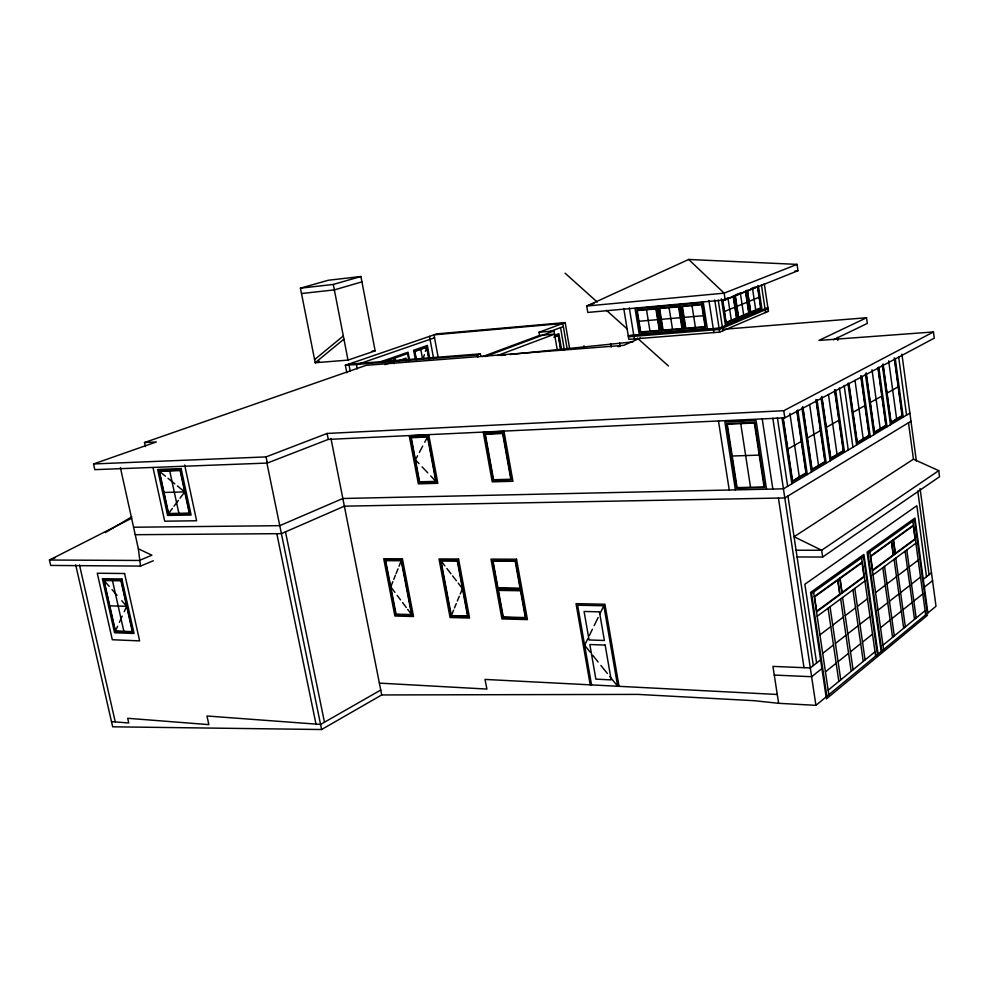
<?xml version="1.0" encoding="UTF-8"?>
<svg xmlns="http://www.w3.org/2000/svg" width="989" height="989" viewBox="0 0 989 989"><rect width="100%" height="100%" fill="white"/><g stroke="black" fill="none" stroke-linecap="round" stroke-linejoin="round"><path stroke-width="1.48" d="M393.486 361.257L394.178 358.278L396.688 361.492M423.304 358.006L424.368 354.68M425.406 351.429L427.335 345.47L413.625 350.267L415.293 359.217M399.074 566.264L401.213 560.738L385.648 560.676L396.057 614.157L411.585 614.565L401.213 560.738M392.831 581.693L390.742 586.848L394.908 592.374M393.77 579.356L395.476 575.141M396.144 573.484L398.023 568.86M451.318 615.615L441.007 560.911L457.301 560.986L467.574 616.036L451.318 615.615L453.568 610.164M454.495 607.914L456.275 603.599M457.326 601.028L459.279 596.305M460.256 593.932L462.456 588.591L458.241 583.151M115.441 630.994L104.055 580.531L120.967 580.778L132.353 631.637L115.441 630.994L117.629 626.185M119.397 622.304L122.203 616.122M124.231 611.659L126.679 606.282L121.771 600.694M587.837 638.634L584.623 645.236L590.186 652.134M589.308 635.63L592.436 629.189M594.191 625.58L598.147 617.47M599.829 614.021L603.846 605.763L577.638 605.206L591.546 684.907M417.568 455.781L415.429 459.823L419.064 463.656M419.373 452.369L422.723 446.039M424.751 442.207L427.52 436.99L411.251 437.731L419.596 481.816L435.84 481.359L427.52 436.99M168.587 513.489L159.439 471.333L180.134 470.579L189.282 513.143L168.587 513.489L172.383 508.42M174.015 506.232L178.379 500.385M180.035 498.184L184.72 491.916L177.39 485.945M826.421 698.864L927.521 615.245M75.708 564.954L112.672 726.804L321.61 729.523L381.717 694.946L637.942 694.402L754.113 700.694L778.627 703.303L815.925 705.342L936.014 606.257L920.091 488.615M314.589 359.6L343.307 335.951M343.925 339.14L315.207 362.74L300.446 288.17L328.274 280.258L360.911 276.5L375.14 350.86L348.004 360.107L315.207 362.74L319.521 361.294M828.164 690.174L875.018 651.739M883.004 645.187L925.098 610.658M825.432 671.815L836.175 663.223M838.103 661.678L848.574 653.296M850.453 651.788L860.69 643.604M862.519 642.133L872.508 634.147M880.531 627.731L890.149 620.029M891.88 618.644L901.288 611.115M902.982 609.756L912.179 602.4M913.824 601.077L922.811 593.894M821.908 668.564L811.623 676.723L774.276 675.054M924.356 587.182L932.553 580.679M820.61 659.861L810.312 667.946L772.941 666.401L778.627 703.303M923.281 579.27L931.49 572.829M822.7 653.383L833.48 644.964M835.421 643.443L845.941 635.235M847.833 633.764L858.106 625.74M859.96 624.306L869.986 616.481M878.047 610.201L887.714 602.647M889.445 601.287L898.902 593.919M900.596 592.596L909.831 585.389M911.487 584.103L920.512 577.057M819.943 634.864L830.785 626.63M832.738 625.147L843.308 617.111M845.212 615.665L855.522 607.815M857.376 606.405L867.452 598.753M875.549 592.596L885.266 585.204M887.009 583.881L896.491 576.661M898.197 575.375L907.469 568.316M909.138 567.056L918.2 560.157M817.186 616.283L864.918 580.951M873.04 574.93L915.888 543.196M816.543 611.907L864.312 576.748M872.459 570.764L915.344 539.203M814.256 596.528L862.21 562.024M870.382 556.152L913.428 525.171M822.675 557.03L939.55 476.723L938.746 470.64L913.44 459.193L794.056 536.743L821.674 550.243L822.675 557.03L797.085 556.98M938.746 470.64L821.674 550.243L796.083 550.243M910.98 421.252L784.796 497.949L344.357 506.17L281.395 533.652L135.233 534.703M105.403 532.552L131.76 516.827M909.88 413.13L783.424 488.826L342.837 498.493L279.763 525.666L133.589 527.236M380.74 690.05L320.572 724.442L206.973 715.999L208.852 724.628L127.692 718.286L128.755 722.984L111.485 721.599M787.813 449.068L801.313 441.453M807.432 438.003L820.45 430.66M826.099 427.471L838.895 420.263M853.013 412.302L864.93 405.589M870.332 402.535L881.842 396.045M886.849 393.226L898.185 386.823M145.383 446.657L144.493 442.54L156.299 441.959L93.535 463.952L94.82 469.651L267.314 463.062L328.299 439.4L784.821 417.828L934.284 338.139L933.468 331.958L818.917 340.426L866.537 317.753L867.316 323.428L833.356 339.808M93.535 463.952L266.041 456.906L327.112 433.454L783.758 410.719L933.468 331.958M131.611 518.273L49.45 560.034L50.699 565.436L140.562 566.091L153.295 560.751M688.678 259.477L586.712 306.034L587.787 312.437L725.184 299.902L797.975 270.714L797.06 264.372L688.678 259.477L724.146 293.152L725.184 299.902M640.464 337.978L623.7 345.359L366.153 365.324L144.493 442.54M719.572 329.424L767.996 308.593M623.75 308.432L628.831 339.351L719.683 332.119L768.404 311.3L764.274 283.571M767.847 307.554L719.25 328.15L628.238 335.741L719.411 328.36M724.467 311.498L734.876 307.22M736.929 306.367L747.115 302.189M749.13 301.361L759.095 297.269M727.916 297.936L722.44 300.124L725.963 323.057L736.867 318.458L733.405 295.736M736.286 294.586L740.316 292.979M751.121 288.652L755.052 287.07M55.199 557.759L49.45 560.034L139.313 560.454L151.91 555.212L138.361 548.808L120.386 467.587M797.06 264.372L724.146 293.152L586.712 306.034L593.919 303.425M554.483 336.594L558.402 335.123L560.911 349.723M553.914 337.224L558.253 335.592L560.714 349.896M497.714 355.459L554.545 334.158L539.537 335.419L482.409 356.646M554.928 335.184L558.847 333.701L561.665 350.143M485.191 356.584L553.988 330.969L557.141 349.241M549.142 331.859L563.359 326.568M346.818 372.791L345.359 365.287L477.464 354.952L480.382 353.864L480.778 356.077M539.537 335.419L538.993 332.242L565.176 322.587L569.59 348.474M384.783 364.644L393.696 361.504L394.104 363.631M398.715 360.725L405.947 358.166L406.504 361.146M379.591 362.159L408.061 352.208L409.458 359.687M381.902 362.567L407.567 353.58L408.927 360.8M356.893 364.644L434.554 337.793M345.359 365.287L436.693 333.899L565.176 322.587M361.937 281.853L334.344 289.901L301.509 293.535M300.446 288.17L333.293 284.449L360.911 276.5M500.83 355.496L505.379 355.014M509.916 354.519L632.948 341.885M794.933 271.011L797.975 270.714M638.981 321.264L657.598 319.657M661.357 319.336L680.296 317.704M684.116 317.37L703.377 315.714M765.523 311.547L768.404 311.3M538.993 332.242L553.988 330.969M372.173 351.107L375.14 350.86M628.411 336.779L719.275 329.448M724.146 329.226L866.537 317.753M348.388 364.236L480.382 353.864M617.841 346.607L620.227 346.422L619.646 342.923M732.194 456.028L759.231 455.101M164.026 492.46L184.72 491.916M497.628 588.393L520.585 588.739M497.9 589.889L520.857 590.248M109.767 605.837L126.679 606.282M777.267 694.476L484.993 679.418L486.934 689.073L379.368 683.115M159.439 471.333L165.398 476.191M167.969 478.28L174.818 483.856M565.09 273.199L597.245 302.065M606.43 310.311L627.1 328.867M637.435 338.151L668.44 365.979M422.105 466.87L427.767 472.841M430.734 475.981L435.84 481.359M104.055 580.531L109.21 586.403M112.041 589.629L117.073 595.353M592.72 655.274L598.122 661.987M600.892 665.424L607.32 673.41M609.842 676.55L617.668 686.255L603.846 605.763M441.007 560.911L444.889 565.931M446.892 568.502L450.935 573.731M452.616 575.895L456.362 580.728M397.133 595.341L400.557 599.903M402.535 602.524L406.256 607.481M407.703 609.397L411.585 614.565M79.491 564.942L115.268 721.908M112.474 580.654L123.86 631.316M140.562 566.091L138.361 548.808M153.06 467.76L164.693 521.191L196.613 520.77L184.671 465.04M169.737 470.962L178.885 513.316M285.487 531.859L324.466 722.217M266.041 456.906L267.314 463.062M266.634 461.715L321.61 729.523M276.821 533.677L315.998 724.109M330.981 438.56L381.717 694.946M327.112 433.454L328.299 439.4M349.006 364.99L350.168 370.962M333.293 284.449L348.004 360.107M356.337 364.422L357.214 368.909M353.419 362.518L353.815 364.595M394.178 358.278L394.747 361.257M427.335 345.47L429.807 358.784M429.115 358.908L426.865 346.83L414.527 351.144L416.122 359.675M428.917 359.18L426.704 347.275L414.824 351.441L416.221 358.92M420.795 349.352L422.451 358.29M438.115 357.091L433.998 334.826L562.828 323.452L567.241 349.34M429.498 336.371L433.639 358.698M477.464 354.952L477.86 357.153M590.21 684.833L576.031 603.649L604.947 604.242L619.027 686.329M560.565 327.606L564.447 350.341M583.943 345.73L584.079 346.509M610.633 343.64L611.214 347.114M629.313 307.925L634.382 338.918M646.522 309.742L649.983 331.154M657.413 306.578L661.554 332.378M669.071 307.715L672.52 329.3M692.003 305.638L695.428 327.421M680.148 304.501L684.264 330.524M708.915 300.483L713.885 332.576M735.383 489.876L724.863 422.068L756.103 420.609L766.524 489.196M718.471 420.906L729.239 490.012M721.389 298.802L725.419 325.022L761.987 309.545L758.402 285.623M740.749 423.638L750.527 487.28M718.224 300.124L722.934 330.734M714.726 299.951L719.683 332.119M740.415 293.498L743.679 315.009M734.951 295.118L738.4 317.815L749.069 313.315L745.669 290.828M734.394 296.861L737.881 319.756M728.028 298.468L731.353 320.201M787.961 496.021L813.341 665.572M772.829 418.211L815.925 705.342M752.542 288.64L755.732 309.94M747.19 290.222L750.577 312.672L761.011 308.271L757.673 286.019M778.442 498.06L804.008 667.686M746.411 290.42L750.058 314.589M762.222 418.842L772.842 489.061M789.89 413.377L799.297 476.871M813.601 592.127L828.831 694.686M826.866 696.318L811.586 593.561L863.446 556.498L877.416 654.607M783.758 410.719L784.821 417.828M826.124 696.924L810.584 592.448L863.904 554.433L878.084 654.05M783.276 418.545L792.56 480.889L805.948 472.903L796.874 411.288M782.917 418.1L792.387 481.606L806.295 473.311L797.047 410.571M782.089 418.322L791.855 483.782M761.406 284.721L765.548 312.512M816.617 663.001L804.861 584.252L916.852 505.713L926.508 576.748M777.366 417.543L787.652 486.291M802.821 406.504L812.018 469.281L824.937 461.579L815.925 399.531M802.697 407.604L811.858 469.985L825.259 461.987L816.321 400.347M801.906 407.777L811.351 472.112M830.031 606.776L840.761 679.826M828.077 608.223L838.845 681.409M797.789 409.965L807.296 474.535M821.006 397.689L830.142 460.862M817.038 399.791L826.235 463.198M839.76 578.182L841.936 593.215M842.566 597.492L853.074 669.738M837.844 579.554L840.032 594.612M840.662 598.914L851.195 671.271M809.632 404.489L818.521 465.411M835.606 389.987L844.507 452.257M834.901 390.494L843.568 451.071L830.624 458.785L821.76 397.454M834.518 389.654L843.246 450.663L830.797 458.092L821.871 396.379M828.448 394.463L837.053 454.359M854.793 588.443L865.078 659.886M852.926 589.815L863.249 661.394M848.945 383.608L857.253 442.318L869.084 435.259L860.739 375.709M848.636 383.176L857.092 442.985L869.38 435.654L861.11 376.574M847.919 383.423L856.635 445.001M869.788 551.961L883.61 649.501M837.423 337.36L837.856 340.401M844.161 385.426L852.938 447.213M881.854 650.947L867.983 553.247L914.528 519.991L927.274 613.477M881.187 651.491L867.081 552.159L914.936 518.038L927.88 612.982M839.426 387.948L848.265 450.007M861.617 557.808L875.636 656.078M866.092 373.916L874.301 432.725L886.156 425.641L878.145 367.537M865.412 374.188L873.843 434.703M861.778 376.129L870.271 436.841M884.549 566.4L894.303 635.915M882.806 567.698L892.585 637.336M854.991 380.382L863.199 438.77M905.108 551.182L914.516 619.349M878.801 367.142L887.022 426.815M877.985 368.131L885.872 425.245L874.449 432.069L866.191 372.816M872.014 369.725L880.198 428.633M893.24 539.697L895.23 554.001M895.799 558.08L905.355 626.853M891.522 540.934L893.512 555.262M894.081 559.341L903.674 628.238M895.23 358.389L903.217 417.111M894.6 358.772L902.388 415.961L890.916 422.81L882.954 364.941M894.254 357.907L902.104 415.578L891.052 422.155L883.041 363.853M912.884 521.166L925.667 614.799M888.678 360.861L896.615 418.842M882.299 365.275L890.483 424.738M906.789 549.946L916.16 618.001M901.894 354.124L916.37 461.059M908.495 422.76L913.44 459.193M917.755 491.001L929.104 574.708M898.618 356.584L906.567 415.12M839.71 594.253L816.704 611.165L814.59 596.899L837.671 580.271L839.71 594.253M864.015 576.389L842.096 592.498L840.069 578.54L862.062 562.716L864.015 576.389M893.228 554.903L872.607 570.072L870.679 556.51L891.373 541.601L893.228 554.903M915.072 538.857L895.379 553.333L893.524 540.056L913.292 525.827L915.072 538.857M736.521 318.025L726.136 322.402L722.786 300.569L733.22 296.391L736.521 318.025M748.735 312.883L738.573 317.16L735.284 295.563L745.496 291.471L748.735 312.883M760.677 307.851L750.738 312.042L747.523 290.655L757.512 286.649L760.677 307.851M703.278 302.399L635.049 308.617L639.215 334.183L707.358 328.645L703.278 302.399M656.263 308.321L636.693 310.089L640.34 332.477L659.886 330.882L656.263 308.321M678.973 306.269L659.082 308.061L662.704 330.647L682.571 329.028L678.973 306.269M702.079 304.179L681.841 306.009L685.439 328.793L705.651 327.136L702.079 304.179M655.88 308.902L637.237 310.583L640.711 331.908L659.329 330.388L655.88 308.902M678.578 306.85L659.638 308.556L663.087 330.079L682.014 328.521L678.578 306.85M701.683 304.773L682.41 306.503L685.834 328.212L705.083 326.63L701.683 304.773M428.769 434.876L409.248 435.803L418.359 483.844L437.843 483.312L428.769 434.876M503.982 431.34L483.25 432.317L492.238 481.841L512.932 481.272L503.982 431.34M427.829 436.458L410.756 437.249L419.287 482.323L436.334 481.841L427.829 436.458M502.956 432.959L484.82 433.812L493.239 480.258L511.35 479.752L502.956 432.959M502.622 433.503L485.339 434.307L493.573 479.739L510.819 479.245L502.622 433.503M754.792 422.414L726.668 423.7L736.669 488.158L764.695 487.528L754.792 422.414M754.347 423.008L727.274 424.256L737.089 487.589L764.089 486.971L754.347 423.008M181.135 468.588L157.622 469.454L167.611 515.417L191.112 515.046L181.135 468.588M180.381 470.084L158.982 470.863L168.34 513.971L189.74 513.625L180.381 470.084M402.399 558.81L383.732 558.748L394.883 616.011L413.526 616.518L402.399 558.81M458.575 559.008L439.017 558.946L450.069 617.507L469.577 618.038L458.575 559.008M516.542 559.218L491.001 559.131L501.955 618.916L527.434 619.609L516.542 559.218M401.509 560.256L385.166 560.194L395.761 614.614L412.067 615.047L401.509 560.256M457.61 560.491L440.513 560.417L451.009 616.085L468.081 616.543L457.61 560.491M515.529 560.726L492.547 560.639L502.944 617.47L525.876 618.076L515.529 560.726M515.182 561.233L493.054 561.134L497.949 587.899L520.066 588.232L515.182 561.233M124.589 573.521L97.268 573.224L112.313 639.735L139.634 640.884L124.589 573.521M121.87 578.973L102.362 578.701L114.563 632.737L134.071 633.492L121.87 578.973M121.19 580.32L103.635 580.073L115.219 631.439L132.786 632.107L121.19 580.32M520.511 590.742L498.407 590.396L503.277 616.988L525.357 617.569L520.511 590.742M599.445 611.832L584.091 611.474L589.048 639.957L604.378 640.489L599.445 611.832M605.169 645.075L589.84 644.519L595.86 679.134L611.165 679.888L605.169 645.075"/></g></svg>
